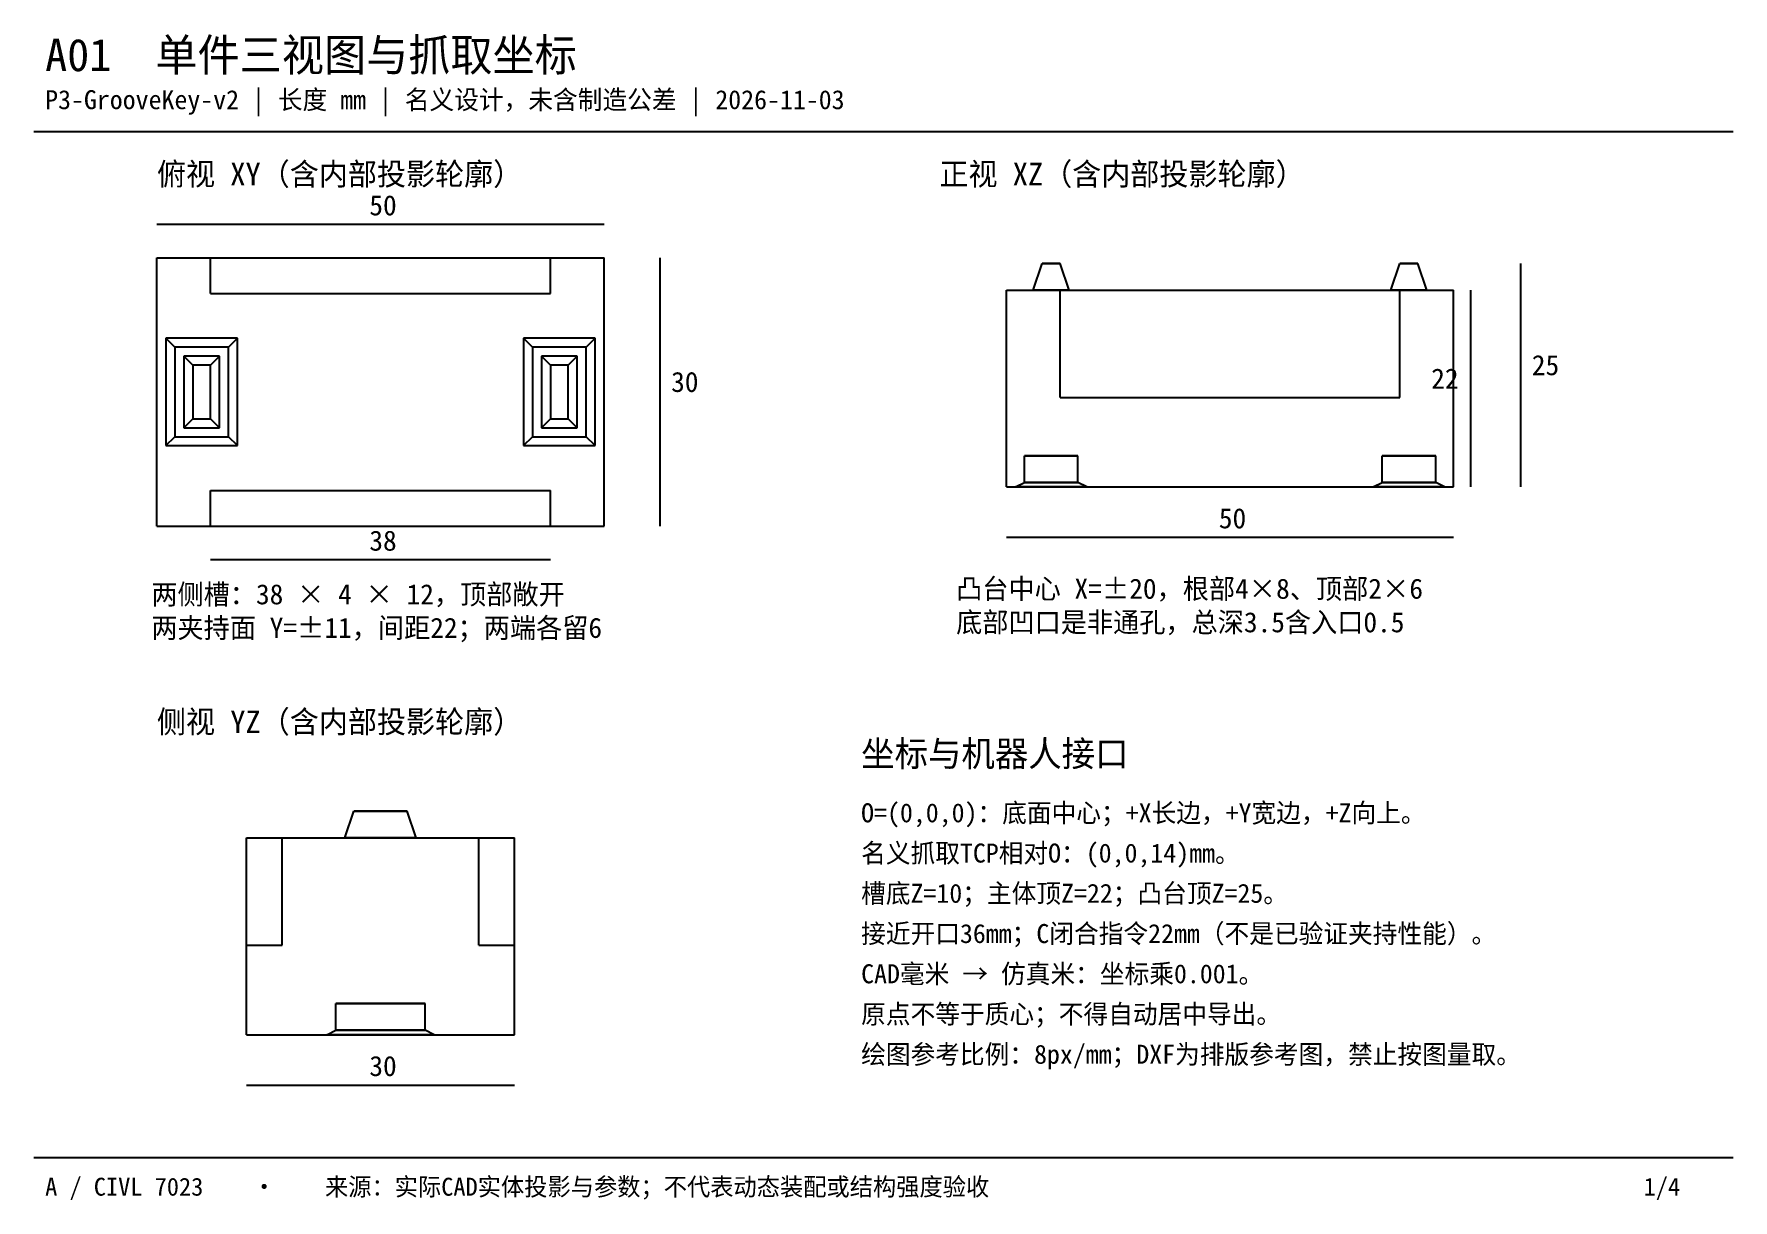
# Model space of a CAD drawing. Header units: millimetres. Extents: x 5 to 195, y 4 to 134.
import ezdxf

# ---------------------------------------------------------------- set-up
doc = ezdxf.new("R2010")
doc.units = ezdxf.units.MM

msp = doc.modelspace()

# ---------------------------------------------------------------- linework, layer by layer
at = {"layer": 'DIMREF'}
for p, q in [((18.75, 113.125), (68.75, 113.125)), ((75, 109.375), (75, 79.375)), ((171.25, 108.75), (171.25, 83.75)), ((165.625, 105.75), (165.625, 83.75)), ((113.75, 78.125), (163.75, 78.125)), ((24.75, 75.625), (62.75, 75.625)), ((28.75, 16.875), (58.75, 16.875))]:
    msp.add_line(p, q, dxfattribs=at)
at = {"layer": 'GEOMETRY'}
for p, q in [((5, 123.5), (195, 123.5)), ((18.75, 109.375), (24.75, 109.375)), ((18.75, 79.375), (18.75, 109.375)), ((18.75, 109.375), (18.75, 109.375)), ((18.75, 109.375), (68.75, 109.375)), ((18.75, 79.375), (18.75, 109.375)), ((24.75, 105.375), (24.75, 109.375)), ((24.75, 109.375), (62.75, 109.375)), ((24.75, 109.375), (24.75, 109.375)), ((24.75, 105.375), (24.75, 109.375)), ((62.75, 105.375), (62.75, 109.375)), ((62.75, 109.375), (68.75, 109.375)), ((62.75, 109.375), (62.75, 109.375)), ((62.75, 105.375), (62.75, 109.375)), ((68.75, 79.375), (68.75, 109.375)), ((68.75, 109.375), (68.75, 109.375)), ((68.75, 79.375), (68.75, 109.375)), ((116.75, 105.75), (117.75, 108.75)), ((116.75, 105.75), (117.75, 108.75)), ((117.75, 108.75), (119.75, 108.75)), ((119.75, 108.75), (117.75, 108.75)), ((117.75, 108.75), (117.75, 108.75)), ((120.75, 105.75), (119.75, 108.75)), ((120.75, 105.75), (119.75, 108.75)), ((119.75, 108.75), (119.75, 108.75)), ((156.75, 105.75), (157.75, 108.75)), ((156.75, 105.75), (157.75, 108.75)), ((157.75, 108.75), (159.75, 108.75)), ((159.75, 108.75), (157.75, 108.75)), ((157.75, 108.75), (157.75, 108.75)), ((160.75, 105.75), (159.75, 108.75)), ((160.75, 105.75), (159.75, 108.75)), ((159.75, 108.75), (159.75, 108.75)), ((24.75, 105.375), (62.75, 105.375)), ((24.75, 105.375), (24.75, 105.375)), ((24.75, 105.375), (62.75, 105.375)), ((62.75, 105.375), (62.75, 105.375)), ((113.75, 105.75), (119.75, 105.75)), ((113.75, 105.75), (113.75, 105.75)), ((113.75, 105.75), (119.75, 105.75)), ((113.75, 83.75), (113.75, 105.75)), ((113.75, 83.75), (113.75, 105.75)), ((116.75, 105.75), (120.75, 105.75)), ((120.75, 105.75), (116.75, 105.75)), ((116.75, 105.75), (116.75, 105.75)), ((119.75, 105.75), (119.75, 105.75)), ((119.75, 105.75), (157.75, 105.75)), ((119.75, 105.75), (119.75, 105.75)), ((119.75, 105.75), (157.75, 105.75)), ((119.75, 93.75), (119.75, 105.75)), ((119.75, 93.75), (119.75, 105.75)), ((119.75, 93.75), (119.75, 105.75)), ((119.75, 93.75), (119.75, 105.75)), ((120.75, 105.75), (120.75, 105.75)), ((156.75, 105.75), (160.75, 105.75)), ((160.75, 105.75), (156.75, 105.75)), ((156.75, 105.75), (156.75, 105.75)), ((157.75, 105.75), (157.75, 105.75)), ((157.75, 105.75), (163.75, 105.75)), ((157.75, 105.75), (157.75, 105.75)), ((157.75, 105.75), (163.75, 105.75)), ((157.75, 93.75), (157.75, 105.75)), ((157.75, 93.75), (157.75, 105.75)), ((157.75, 93.75), (157.75, 105.75)), ((157.75, 93.75), (157.75, 105.75)), ((160.75, 105.75), (160.75, 105.75)), ((163.75, 105.75), (163.75, 105.75)), ((163.75, 83.75), (163.75, 105.75)), ((163.75, 83.75), (163.75, 105.75)), ((19.75, 100.375), (19.75, 88.375)), ((27.75, 100.375), (19.75, 100.375)), ((19.75, 100.375), (20.75, 99.375)), ((20.75, 99.375), (20.75, 89.375)), ((26.75, 99.375), (20.75, 99.375)), ((20.75, 99.375), (20.75, 89.375)), ((20.75, 99.375), (20.75, 99.375)), ((26.75, 99.375), (20.75, 99.375)), ((27.75, 100.375), (26.75, 99.375)), ((26.75, 89.375), (26.75, 99.375)), ((26.75, 99.375), (26.75, 99.375)), ((26.75, 89.375), (26.75, 99.375)), ((27.75, 88.375), (27.75, 100.375)), ((67.75, 100.375), (59.75, 100.375)), ((59.75, 100.375), (59.75, 88.375)), ((59.75, 100.375), (60.75, 99.375)), ((66.75, 99.375), (60.75, 99.375)), ((60.75, 99.375), (60.75, 89.375)), ((60.75, 99.375), (60.75, 99.375)), ((66.75, 99.375), (60.75, 99.375)), ((60.75, 99.375), (60.75, 89.375)), ((67.75, 100.375), (66.75, 99.375)), ((66.75, 89.375), (66.75, 99.375)), ((66.75, 99.375), (66.75, 99.375)), ((66.75, 89.375), (66.75, 99.375)), ((67.75, 88.375), (67.75, 100.375)), ((25.75, 98.375), (21.75, 98.375)), ((21.75, 98.375), (21.75, 90.375)), ((21.75, 98.375), (22.75, 97.375)), ((24.75, 97.375), (22.75, 97.375)), ((22.75, 97.375), (22.75, 91.375)), ((25.75, 98.375), (24.75, 97.375)), ((24.75, 91.375), (24.75, 97.375)), ((25.75, 90.375), (25.75, 98.375)), ((65.75, 98.375), (61.75, 98.375)), ((61.75, 98.375), (61.75, 90.375)), ((61.75, 98.375), (62.75, 97.375)), ((64.75, 97.375), (62.75, 97.375)), ((62.75, 97.375), (62.75, 91.375)), ((65.75, 98.375), (64.75, 97.375)), ((64.75, 91.375), (64.75, 97.375)), ((65.75, 90.375), (65.75, 98.375)), ((119.75, 93.75), (157.75, 93.75)), ((119.75, 93.75), (119.75, 93.75)), ((119.75, 93.75), (157.75, 93.75)), ((119.75, 93.75), (157.75, 93.75)), ((119.75, 93.75), (119.75, 93.75)), ((119.75, 93.75), (157.75, 93.75)), ((157.75, 93.75), (157.75, 93.75)), ((157.75, 93.75), (157.75, 93.75)), ((21.75, 90.375), (22.75, 91.375)), ((22.75, 91.375), (24.75, 91.375)), ((25.75, 90.375), (24.75, 91.375)), ((61.75, 90.375), (62.75, 91.375)), ((62.75, 91.375), (64.75, 91.375)), ((65.75, 90.375), (64.75, 91.375)), ((19.75, 88.375), (20.75, 89.375)), ((20.75, 89.375), (26.75, 89.375)), ((20.75, 89.375), (26.75, 89.375)), ((20.75, 89.375), (20.75, 89.375)), ((21.75, 90.375), (25.75, 90.375)), ((27.75, 88.375), (26.75, 89.375)), ((26.75, 89.375), (26.75, 89.375)), ((59.75, 88.375), (60.75, 89.375)), ((60.75, 89.375), (66.75, 89.375)), ((60.75, 89.375), (66.75, 89.375)), ((60.75, 89.375), (60.75, 89.375)), ((61.75, 90.375), (65.75, 90.375)), ((67.75, 88.375), (66.75, 89.375)), ((66.75, 89.375), (66.75, 89.375)), ((19.75, 88.375), (27.75, 88.375)), ((59.75, 88.375), (67.75, 88.375)), ((115.75, 87.25), (121.75, 87.25)), ((115.75, 84.25), (115.75, 87.25)), ((115.75, 87.25), (115.75, 87.25)), ((115.75, 84.25), (115.75, 87.25)), ((121.75, 87.25), (115.75, 87.25)), ((121.75, 84.25), (121.75, 87.25)), ((121.75, 84.25), (121.75, 87.25)), ((121.75, 87.25), (121.75, 87.25)), ((155.75, 87.25), (161.75, 87.25)), ((155.75, 84.25), (155.75, 87.25)), ((155.75, 84.25), (155.75, 87.25)), ((161.75, 87.25), (155.75, 87.25)), ((155.75, 87.25), (155.75, 87.25)), ((161.75, 84.25), (161.75, 87.25)), ((161.75, 84.25), (161.75, 87.25)), ((161.75, 87.25), (161.75, 87.25)), ((113.75, 83.75), (163.75, 83.75)), ((113.75, 83.75), (113.75, 83.75)), ((113.75, 83.75), (163.75, 83.75)), ((114.75, 83.75), (115.75, 84.25)), ((114.75, 83.75), (115.75, 84.25)), ((114.75, 83.75), (122.75, 83.75)), ((114.75, 83.75), (114.75, 83.75)), ((122.75, 83.75), (114.75, 83.75)), ((115.75, 84.25), (121.75, 84.25)), ((115.75, 84.25), (115.75, 84.25)), ((121.75, 84.25), (115.75, 84.25)), ((122.75, 83.75), (121.75, 84.25)), ((122.75, 83.75), (121.75, 84.25)), ((121.75, 84.25), (121.75, 84.25)), ((122.75, 83.75), (122.75, 83.75)), ((154.75, 83.75), (155.75, 84.25)), ((154.75, 83.75), (155.75, 84.25)), ((154.75, 83.75), (162.75, 83.75)), ((162.75, 83.75), (154.75, 83.75)), ((154.75, 83.75), (154.75, 83.75)), ((155.75, 84.25), (161.75, 84.25)), ((161.75, 84.25), (155.75, 84.25)), ((155.75, 84.25), (155.75, 84.25)), ((162.75, 83.75), (161.75, 84.25)), ((162.75, 83.75), (161.75, 84.25)), ((161.75, 84.25), (161.75, 84.25)), ((162.75, 83.75), (162.75, 83.75)), ((163.75, 83.75), (163.75, 83.75)), ((24.75, 79.375), (24.75, 83.375)), ((24.75, 83.375), (62.75, 83.375)), ((24.75, 83.375), (24.75, 83.375)), ((24.75, 79.375), (24.75, 83.375)), ((24.75, 83.375), (62.75, 83.375)), ((62.75, 79.375), (62.75, 83.375)), ((62.75, 83.375), (62.75, 83.375)), ((62.75, 79.375), (62.75, 83.375)), ((18.75, 79.375), (24.75, 79.375)), ((18.75, 79.375), (18.75, 79.375)), ((18.75, 79.375), (68.75, 79.375)), ((24.75, 79.375), (62.75, 79.375)), ((24.75, 79.375), (24.75, 79.375)), ((62.75, 79.375), (68.75, 79.375)), ((62.75, 79.375), (62.75, 79.375)), ((68.75, 79.375), (68.75, 79.375)), ((39.75, 44.5), (40.75, 47.5)), ((39.75, 44.5), (40.75, 47.5)), ((39.75, 44.5), (40.75, 47.5)), ((39.75, 44.5), (40.75, 47.5)), ((40.75, 47.5), (40.75, 47.5)), ((40.75, 47.5), (46.75, 47.5)), ((46.75, 47.5), (40.75, 47.5)), ((40.75, 47.5), (40.75, 47.5)), ((40.75, 47.5), (46.75, 47.5)), ((46.75, 47.5), (40.75, 47.5)), ((47.75, 44.5), (46.75, 47.5)), ((46.75, 47.5), (46.75, 47.5)), ((47.75, 44.5), (46.75, 47.5)), ((47.75, 44.5), (46.75, 47.5)), ((47.75, 44.5), (46.75, 47.5)), ((46.75, 47.5), (46.75, 47.5)), ((28.75, 44.5), (58.75, 44.5)), ((28.75, 44.5), (28.75, 44.5)), ((28.75, 44.5), (32.75, 44.5)), ((28.75, 44.5), (32.75, 44.5)), ((28.75, 44.5), (58.75, 44.5)), ((28.75, 44.5), (28.75, 44.5)), ((28.75, 22.5), (28.75, 44.5)), ((28.75, 22.5), (28.75, 44.5)), ((28.75, 32.5), (28.75, 44.5)), ((28.75, 32.5), (28.75, 44.5)), ((32.75, 44.5), (32.75, 44.5)), ((32.75, 32.5), (32.75, 44.5)), ((32.75, 32.5), (32.75, 44.5)), ((39.75, 44.5), (39.75, 44.5)), ((39.75, 44.5), (47.75, 44.5)), ((47.75, 44.5), (39.75, 44.5)), ((39.75, 44.5), (39.75, 44.5)), ((39.75, 44.5), (47.75, 44.5)), ((47.75, 44.5), (39.75, 44.5)), ((47.75, 44.5), (47.75, 44.5)), ((47.75, 44.5), (47.75, 44.5)), ((54.75, 44.5), (58.75, 44.5)), ((54.75, 44.5), (54.75, 44.5)), ((54.75, 44.5), (58.75, 44.5)), ((54.75, 32.5), (54.75, 44.5)), ((54.75, 32.5), (54.75, 44.5)), ((58.75, 44.5), (58.75, 44.5)), ((58.75, 44.5), (58.75, 44.5)), ((58.75, 22.5), (58.75, 44.5)), ((58.75, 32.5), (58.75, 44.5)), ((58.75, 32.5), (58.75, 44.5)), ((58.75, 22.5), (58.75, 44.5)), ((28.75, 32.5), (28.75, 32.5)), ((28.75, 32.5), (32.75, 32.5)), ((28.75, 32.5), (32.75, 32.5)), ((32.75, 32.5), (32.75, 32.5)), ((54.75, 32.5), (58.75, 32.5)), ((54.75, 32.5), (54.75, 32.5)), ((54.75, 32.5), (58.75, 32.5)), ((58.75, 32.5), (58.75, 32.5)), ((38.75, 23), (38.75, 26)), ((38.75, 26), (38.75, 26)), ((38.75, 23), (38.75, 26)), ((48.75, 26), (38.75, 26)), ((38.75, 26), (48.75, 26)), ((38.75, 23), (38.75, 26)), ((38.75, 26), (38.75, 26)), ((38.75, 23), (38.75, 26)), ((38.75, 26), (48.75, 26)), ((48.75, 26), (38.75, 26)), ((48.75, 23), (48.75, 26)), ((48.75, 23), (48.75, 26)), ((48.75, 26), (48.75, 26)), ((48.75, 23), (48.75, 26)), ((48.75, 23), (48.75, 26)), ((48.75, 26), (48.75, 26)), ((37.75, 22.5), (38.75, 23)), ((37.75, 22.5), (38.75, 23)), ((37.75, 22.5), (38.75, 23)), ((37.75, 22.5), (38.75, 23)), ((38.75, 23), (38.75, 23)), ((48.75, 23), (38.75, 23)), ((38.75, 23), (48.75, 23)), ((38.75, 23), (38.75, 23)), ((38.75, 23), (48.75, 23)), ((48.75, 23), (38.75, 23)), ((49.75, 22.5), (48.75, 23)), ((49.75, 22.5), (48.75, 23)), ((48.75, 23), (48.75, 23)), ((49.75, 22.5), (48.75, 23)), ((49.75, 22.5), (48.75, 23)), ((48.75, 23), (48.75, 23)), ((28.75, 22.5), (58.75, 22.5)), ((28.75, 22.5), (28.75, 22.5)), ((28.75, 22.5), (58.75, 22.5)), ((37.75, 22.5), (37.75, 22.5)), ((49.75, 22.5), (37.75, 22.5)), ((37.75, 22.5), (49.75, 22.5)), ((37.75, 22.5), (37.75, 22.5)), ((37.75, 22.5), (49.75, 22.5)), ((49.75, 22.5), (37.75, 22.5)), ((49.75, 22.5), (49.75, 22.5)), ((49.75, 22.5), (49.75, 22.5)), ((58.75, 22.5), (58.75, 22.5)), ((5, 8.75), (195, 8.75))]:
    msp.add_line(p, q, dxfattribs=at)

# ---------------------------------------------------------------- texts
at = {"layer": 'TEXT'}
for s, height, p in [('A01  单件三视图与抓取坐标', 3.625, (6.25, 130.25)), ('P3-GrooveKey-v2 | 长度 mm | 名义设计，未含制造公差 | 2026-11-03', 2.125, (6.25, 126)), ('俯视 XY（含内部投影轮廓）', 2.5, (18.75, 117.5)), ('正视 XZ（含内部投影轮廓）', 2.5, (106.25, 117.5)), ('50', 2.25, (42.5, 114.125)), ('22', 2.25, (161.25, 94.75)), ('25', 2.25, (172.5, 96.25)), ('30', 2.25, (76.25, 94.375)), ('50', 2.25, (137.5, 79.125)), ('38', 2.25, (42.5, 76.625)), ('两侧槽：38 × 4 × 12，顶部敞开', 2.25, (18.125, 70.625)), ('凸台中心 X=±20，根部4×8、顶部2×6', 2.25, (108.125, 71.25)), ('两夹持面 Y=±11，间距22；两端各留6', 2.25, (18.125, 66.875)), ('底部凹口是非通孔，总深3.5含入口0.5', 2.25, (108.125, 67.5)), ('侧视 YZ（含内部投影轮廓）', 2.5, (18.75, 56.25)), ('坐标与机器人接口', 2.875, (97.5, 52.5)), ('O=(0,0,0)：底面中心；+X长边，+Y宽边，+Z向上。', 2.125, (97.5, 46.25)), ('名义抓取TCP相对O：(0,0,14)mm。', 2.125, (97.5, 41.75)), ('槽底Z=10；主体顶Z=22；凸台顶Z=25。', 2.125, (97.5, 37.25)), ('接近开口36mm；C闭合指令22mm（不是已验证夹持性能）。', 2.125, (97.5, 32.75)), ('CAD毫米 → 仿真米：坐标乘0.001。', 2.125, (97.5, 28.25)), ('原点不等于质心；不得自动居中导出。', 2.125, (97.5, 23.75)), ('绘图参考比例：8px/mm；DXF为排版参考图，禁止按图量取。', 2.125, (97.5, 19.25)), ('30', 2.25, (42.5, 17.875)), ('A / CIVL 7023    ·    来源：实际CAD实体投影与参数；不代表动态装配或结构强度验收', 2, (6.25, 4.5)), ('1/4', 2, (185, 4.5))]:
    msp.add_text(s, height=height, dxfattribs=at).set_placement(p)

doc.saveas('drawing.dxf')
